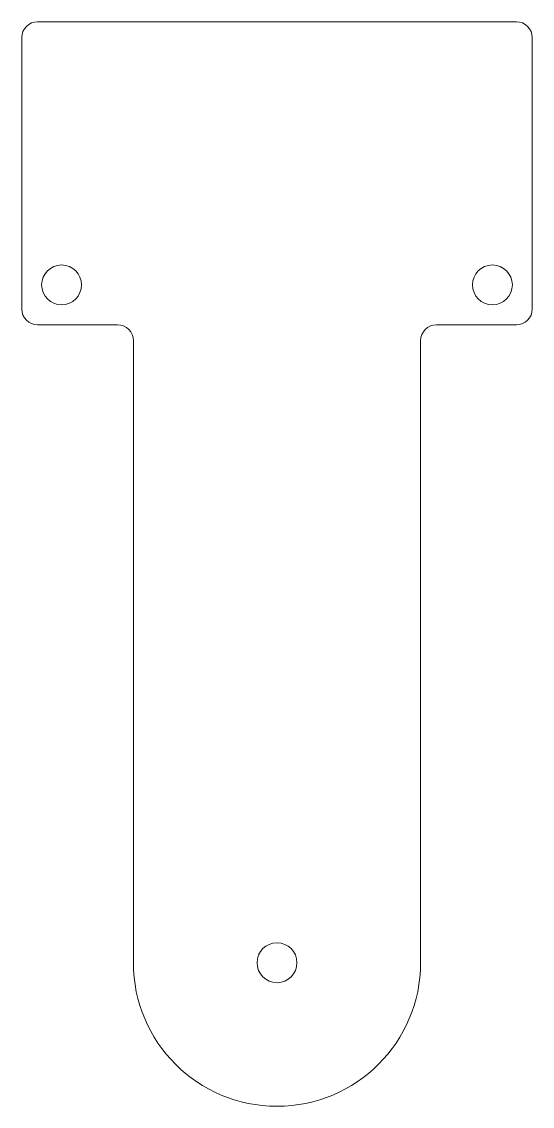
# Model space of a CAD drawing. Header units: millimetres. Extents: x -8 to 24, y -69.4 to -1.4.
import ezdxf

# ---------------------------------------------------------------- set-up
doc = ezdxf.new("R2010")
doc.units = ezdxf.units.MM

msp = doc.modelspace()

# ---------------------------------------------------------------- linework, layer by layer
at = {"color": 7, "linetype": 'Continuous', "lineweight": 15}
for p, q in [((23.049, -1.404), (-6.951, -1.404)), ((-7.951, -2.404), (-7.951, -19.404)), ((24.049, -2.404), (24.049, -19.404)), ((-1.951, -20.404), (-6.951, -20.404)), ((23.049, -20.404), (18.049, -20.404)), ((-0.951, -60.404), (-0.951, -21.404)), ((17.049, -21.404), (17.049, -60.404))]:
    msp.add_line(p, q, dxfattribs=at)
for centre in [(-5.451, -17.904), (21.549, -17.904), (8.049, -60.404)]:
    msp.add_circle(centre, 1.25, dxfattribs=at)
for centre, radius, start, end in [((-6.951, -2.404), 1, 90, 180), ((23.049, -2.404), 1, 0, 90), ((-6.951, -19.404), 1, 180, 270), ((23.049, -19.404), 1, 270, 0), ((-1.951, -21.404), 1, 0, 90), ((18.049, -21.404), 1, 90, 180), ((8.049, -60.404), 9, 180, 0)]:
    msp.add_arc(centre, radius, start, end, dxfattribs=at)

doc.saveas('drawing.dxf')
